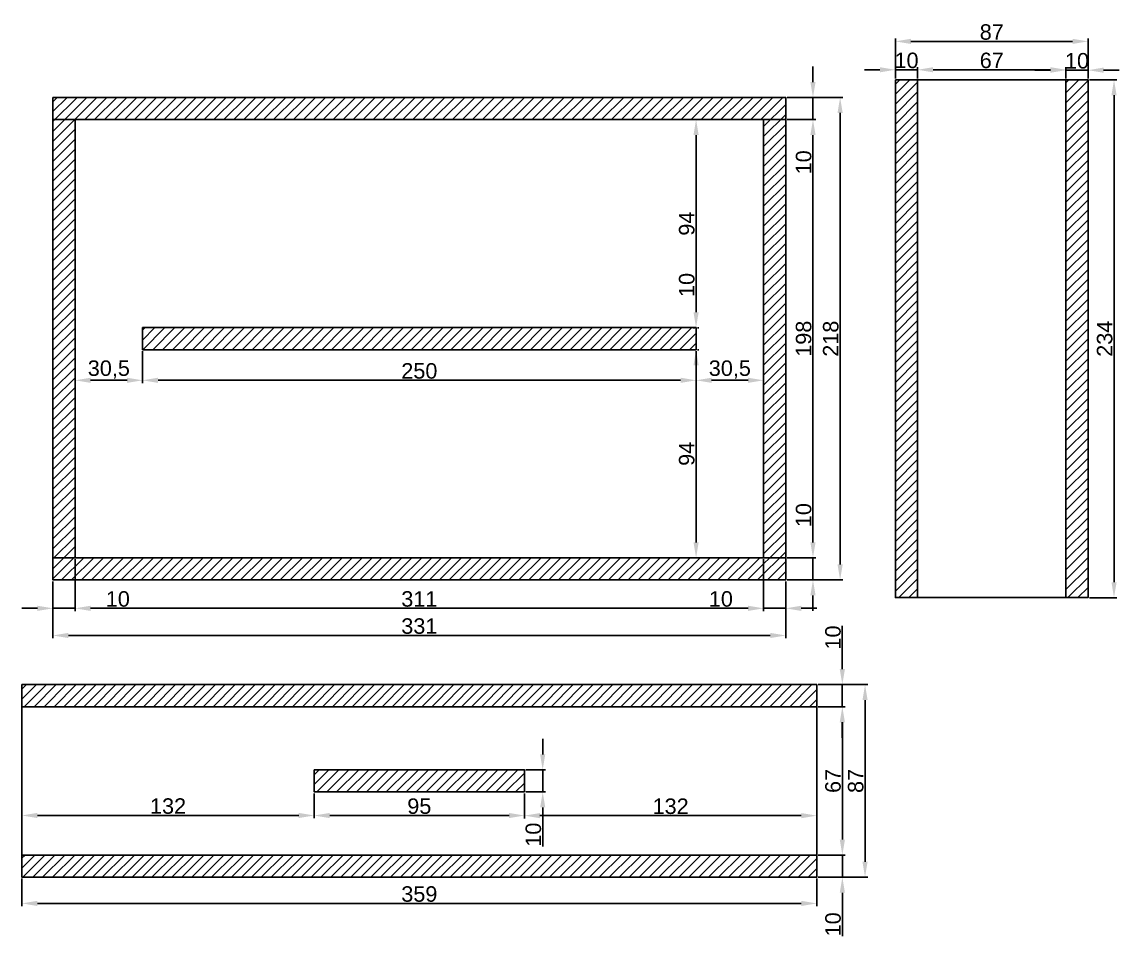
# Model space of a CAD drawing. Header units: millimetres. Extents: x 2483 to 4429, y -710 to 1566.
# Drawn here: x 2508 to 3003.6, y 569 to 982 of the extents above; entities that cross this region are included whole.
import ezdxf

# ---------------------------------------------------------------- set-up
doc = ezdxf.new("R2010")
doc.units = ezdxf.units.MM
doc.styles.get("Standard").update_dxf_attribs({"font": 'arial.ttf'})
doc.dimstyles.new('ISO-25', dxfattribs={"dimtxt": 7, "dimasz": 7, "dimexe": 1.25, "dimexo": 0.625, "dimtad": 1, "dimtxsty": 'Standard', "dimcen": 2.5, "dimadec": 0, "dimazin": 0, "dimtfac": 1, "dimtmove": 0, "dimatfit": 3, "dimfxl": 1, "dimarcsym": 0})

# ---------------------------------------------------------------- blocks, each defined once
blk = doc.blocks.new('*D264')
at = {"color": 0, "lineweight": -2, "transparency": 16777216}
for p, q in [((2522, 729.25), (2522, 703.54)), ((2853, 729.25), (2853, 703.54)), ((2529, 704.79), (2846, 704.79))]:
    blk.add_line(p, q, dxfattribs=at)
at = {"color": 0, "transparency": 16777216}
for points in [[(2529, 705.96), (2529, 703.62), (2522, 704.79)], [(2846, 705.96), (2846, 703.62), (2853, 704.79)]]:
    blk.add_solid(points, dxfattribs=at)
at = {"layer": 'Defpoints', "color": 0, "transparency": 16777216}
for p in [(2522, 729.87), (2853, 729.87), (2853, 704.79)]:
    blk.add_point(p, dxfattribs=at)
at = {"color": 0, "transparency": 16777216, "insert": (2687.5, 708.99), "char_height": 7, "attachment_point": 5}
blk.add_mtext('331', dxfattribs=at)
blk = doc.blocks.new('*D268')
at = {"color": 0, "lineweight": -2, "transparency": 16777216}
for p, q in [((2508, 594.95), (2508, 582.48)), ((2867, 594.95), (2867, 582.48)), ((2515, 583.73), (2860, 583.73))]:
    blk.add_line(p, q, dxfattribs=at)
at = {"color": 0, "transparency": 16777216}
for points in [[(2515, 584.9), (2515, 582.56), (2508, 583.73)], [(2860, 584.9), (2860, 582.56), (2867, 583.73)]]:
    blk.add_solid(points, dxfattribs=at)
at = {"layer": 'Defpoints', "color": 0, "transparency": 16777216}
for p in [(2508, 595.57), (2867, 595.57), (2867, 583.73)]:
    blk.add_point(p, dxfattribs=at)
at = {"color": 0, "transparency": 16777216, "insert": (2687.5, 587.93), "char_height": 7, "attachment_point": 5}
blk.add_mtext('359', dxfattribs=at)
blk = doc.blocks.new('*D272')
at = {"color": 0, "lineweight": -2, "transparency": 16777216}
for p, q in [((2867.63, 672.57), (2879.82, 672.57)), ((2878.57, 665.57), (2878.57, 612.57)), ((2867.63, 605.57), (2879.82, 605.57))]:
    blk.add_line(p, q, dxfattribs=at)
at = {"color": 0, "transparency": 16777216}
for points in [[(2877.41, 665.57), (2879.74, 665.57), (2878.57, 672.57)], [(2877.41, 612.57), (2879.74, 612.57), (2878.57, 605.57)]]:
    blk.add_solid(points, dxfattribs=at)
at = {"layer": 'Defpoints', "color": 0, "transparency": 16777216}
for p in [(2867, 672.57), (2867, 605.57), (2878.57, 605.57)]:
    blk.add_point(p, dxfattribs=at)
at = {"color": 0, "transparency": 16777216, "insert": (2874.37, 639.07), "char_height": 7, "attachment_point": 5, "rotation": 90}
blk.add_mtext('67', dxfattribs=at)
blk = doc.blocks.new('*D273')
at = {"color": 0, "lineweight": -2, "transparency": 16777216}
for p, q in [((2878.55, 689.57), (2878.55, 709.17)), ((2867.63, 682.57), (2879.8, 682.57)), ((2878.55, 672.57), (2878.55, 682.57)), ((2867.63, 672.57), (2879.8, 672.57)), ((2878.55, 665.57), (2878.55, 658.57))]:
    blk.add_line(p, q, dxfattribs=at)
at = {"color": 0, "transparency": 16777216}
for points in [[(2877.39, 689.57), (2879.72, 689.57), (2878.55, 682.57)], [(2877.39, 665.57), (2879.72, 665.57), (2878.55, 672.57)]]:
    blk.add_solid(points, dxfattribs=at)
at = {"layer": 'Defpoints', "color": 0, "transparency": 16777216}
for p in [(2867, 682.57), (2878.55, 682.57), (2867, 672.57)]:
    blk.add_point(p, dxfattribs=at)
at = {"color": 0, "transparency": 16777216, "insert": (2874.36, 703.87), "char_height": 7, "attachment_point": 5, "rotation": 90}
blk.add_mtext('10', dxfattribs=at)
blk = doc.blocks.new('*D274')
at = {"color": 0, "lineweight": -2, "transparency": 16777216}
for p, q in [((2878.58, 612.57), (2878.58, 619.57)), ((2867.63, 605.57), (2879.83, 605.57)), ((2878.58, 605.57), (2878.58, 595.57)), ((2867.63, 595.57), (2879.83, 595.57)), ((2878.58, 588.57), (2878.58, 568.98))]:
    blk.add_line(p, q, dxfattribs=at)
at = {"color": 0, "transparency": 16777216}
for points in [[(2877.41, 612.57), (2879.74, 612.57), (2878.58, 605.57)], [(2877.41, 588.57), (2879.74, 588.57), (2878.58, 595.57)]]:
    blk.add_solid(points, dxfattribs=at)
at = {"layer": 'Defpoints', "color": 0, "transparency": 16777216}
for p in [(2867, 605.57), (2867, 595.57), (2878.58, 595.57)]:
    blk.add_point(p, dxfattribs=at)
at = {"color": 0, "transparency": 16777216, "insert": (2874.38, 574.27), "char_height": 7, "attachment_point": 5, "rotation": 90}
blk.add_mtext('10', dxfattribs=at)
blk = doc.blocks.new('*D276')
at = {"color": 0, "lineweight": -2, "transparency": 16777216}
for p, q in [((2640, 633.45), (2640, 622.18)), ((2735, 633.45), (2735, 622.18)), ((2728, 623.43), (2647, 623.43))]:
    blk.add_line(p, q, dxfattribs=at)
at = {"color": 0, "transparency": 16777216}
for points in [[(2647, 624.6), (2647, 622.26), (2640, 623.43)], [(2728, 624.6), (2728, 622.26), (2735, 623.43)]]:
    blk.add_solid(points, dxfattribs=at)
at = {"layer": 'Defpoints', "color": 0, "transparency": 16777216}
for p in [(2640, 634.07), (2735, 634.07), (2640, 623.43)]:
    blk.add_point(p, dxfattribs=at)
at = {"color": 0, "transparency": 16777216, "insert": (2687.5, 627.63), "char_height": 7, "attachment_point": 5}
blk.add_mtext('95', dxfattribs=at)
blk = doc.blocks.new('*D277')
at = {"color": 0, "lineweight": -2, "transparency": 16777216}
for p, q in [((2743.22, 651.07), (2743.22, 658.07)), ((2735.63, 644.07), (2744.47, 644.07)), ((2743.22, 644.07), (2743.22, 634.07)), ((2735.63, 634.07), (2744.47, 634.07)), ((2743.22, 627.07), (2743.22, 609.48))]:
    blk.add_line(p, q, dxfattribs=at)
at = {"color": 0, "transparency": 16777216}
for points in [[(2742.06, 651.07), (2744.39, 651.07), (2743.22, 644.07)], [(2742.06, 627.07), (2744.39, 627.07), (2743.22, 634.07)]]:
    blk.add_solid(points, dxfattribs=at)
at = {"layer": 'Defpoints', "color": 0, "transparency": 16777216}
for p in [(2735, 644.07), (2735, 634.07), (2743.22, 634.07)]:
    blk.add_point(p, dxfattribs=at)
at = {"color": 0, "transparency": 16777216, "insert": (2739.02, 614.78), "char_height": 7, "attachment_point": 5, "rotation": 90}
blk.add_mtext('10', dxfattribs=at)
blk = doc.blocks.new('*D278')
at = {"color": 0, "lineweight": -2, "transparency": 16777216}
for p, q in [((2508, 638.45), (2508, 622.21)), ((2640, 633.45), (2640, 622.21)), ((2633, 623.46), (2515, 623.46))]:
    blk.add_line(p, q, dxfattribs=at)
at = {"color": 0, "transparency": 16777216}
for points in [[(2515, 624.63), (2515, 622.29), (2508, 623.46)], [(2633, 624.63), (2633, 622.29), (2640, 623.46)]]:
    blk.add_solid(points, dxfattribs=at)
at = {"layer": 'Defpoints', "color": 0, "transparency": 16777216}
for p in [(2508, 639.07), (2640, 634.07), (2508, 623.46)]:
    blk.add_point(p, dxfattribs=at)
at = {"color": 0, "transparency": 16777216, "insert": (2574, 627.66), "char_height": 7, "attachment_point": 5}
blk.add_mtext('132', dxfattribs=at)
blk = doc.blocks.new('*D279')
at = {"color": 0, "lineweight": -2, "transparency": 16777216}
for p, q in [((2867, 638.45), (2867, 622.13)), ((2735, 624.17), (2735, 622.13)), ((2742, 623.38), (2860, 623.38))]:
    blk.add_line(p, q, dxfattribs=at)
at = {"color": 0, "transparency": 16777216}
for points in [[(2742, 624.55), (2742, 622.22), (2735, 623.38)], [(2860, 624.55), (2860, 622.22), (2867, 623.38)]]:
    blk.add_solid(points, dxfattribs=at)
at = {"layer": 'Defpoints', "color": 0, "transparency": 16777216}
for p in [(2867, 639.07), (2735, 624.79), (2867, 623.38)]:
    blk.add_point(p, dxfattribs=at)
at = {"color": 0, "transparency": 16777216, "insert": (2801, 627.59), "char_height": 7, "attachment_point": 5}
blk.add_mtext('132', dxfattribs=at)
blk = doc.blocks.new('*D308')
at = {"color": 0, "lineweight": -2, "transparency": 16777216}
for p, q in [((2867.63, 682.57), (2890.07, 682.57)), ((2888.82, 675.57), (2888.82, 602.57)), ((2867.63, 595.57), (2890.07, 595.57))]:
    blk.add_line(p, q, dxfattribs=at)
at = {"color": 0, "transparency": 16777216}
for points in [[(2887.65, 675.57), (2889.98, 675.57), (2888.82, 682.57)], [(2887.65, 602.57), (2889.98, 602.57), (2888.82, 595.57)]]:
    blk.add_solid(points, dxfattribs=at)
at = {"layer": 'Defpoints', "color": 0, "transparency": 16777216}
for p in [(2867, 682.57), (2867, 595.57), (2888.82, 595.57)]:
    blk.add_point(p, dxfattribs=at)
at = {"color": 0, "transparency": 16777216, "insert": (2884.62, 639.07), "char_height": 7, "attachment_point": 5, "rotation": 90}
blk.add_mtext('87', dxfattribs=at)
blk = doc.blocks.new('*D309')
at = {"color": 0, "lineweight": -2, "transparency": 16777216}
for p, q in [((2853.63, 947.87), (2878.81, 947.87)), ((2877.56, 940.87), (2877.56, 736.87)), ((2853.63, 729.87), (2878.81, 729.87))]:
    blk.add_line(p, q, dxfattribs=at)
at = {"color": 0, "transparency": 16777216}
for points in [[(2876.39, 940.87), (2878.73, 940.87), (2877.56, 947.87)], [(2876.39, 736.87), (2878.73, 736.87), (2877.56, 729.87)]]:
    blk.add_solid(points, dxfattribs=at)
at = {"layer": 'Defpoints', "color": 0, "transparency": 16777216}
for p in [(2853, 947.87), (2853, 729.87), (2877.56, 729.87)]:
    blk.add_point(p, dxfattribs=at)
at = {"color": 0, "transparency": 16777216, "insert": (2873.36, 838.87), "char_height": 7, "attachment_point": 5, "rotation": 90}
blk.add_mtext('218', dxfattribs=at)
blk = doc.blocks.new('*D311')
at = {"color": 0, "lineweight": -2, "transparency": 16777216}
for p, q in [((2902.56, 956.5), (2902.56, 961.64)), ((2912.56, 956.5), (2912.56, 961.64)), ((2895.56, 960.39), (2888.56, 960.39)), ((2902.56, 960.39), (2912.56, 960.39)), ((2919.56, 960.39), (2926.56, 960.39))]:
    blk.add_line(p, q, dxfattribs=at)
at = {"color": 0, "transparency": 16777216}
for points in [[(2895.56, 961.56), (2895.56, 959.23), (2902.56, 960.39)], [(2919.56, 961.56), (2919.56, 959.23), (2912.56, 960.39)]]:
    blk.add_solid(points, dxfattribs=at)
at = {"layer": 'Defpoints', "color": 0, "transparency": 16777216}
for p in [(2912.56, 960.39), (2902.56, 955.87), (2912.56, 955.87)]:
    blk.add_point(p, dxfattribs=at)
at = {"color": 0, "transparency": 16777216, "insert": (2907.56, 964.59), "char_height": 7, "attachment_point": 5}
blk.add_mtext('10', dxfattribs=at)
blk = doc.blocks.new('*D313')
at = {"color": 0, "lineweight": -2, "transparency": 16777216}
for p, q in [((2912.56, 956.5), (2912.56, 961.64)), ((2979.56, 956.5), (2979.56, 961.64)), ((2919.56, 960.39), (2972.56, 960.39))]:
    blk.add_line(p, q, dxfattribs=at)
at = {"color": 0, "transparency": 16777216}
for points in [[(2919.56, 961.56), (2919.56, 959.23), (2912.56, 960.39)], [(2972.56, 961.56), (2972.56, 959.23), (2979.56, 960.39)]]:
    blk.add_solid(points, dxfattribs=at)
at = {"layer": 'Defpoints', "color": 0, "transparency": 16777216}
for p in [(2979.56, 960.39), (2912.56, 955.87), (2979.56, 955.87)]:
    blk.add_point(p, dxfattribs=at)
at = {"color": 0, "transparency": 16777216, "insert": (2946.06, 964.59), "char_height": 7, "attachment_point": 5}
blk.add_mtext('67', dxfattribs=at)
blk = doc.blocks.new('*D314')
at = {"color": 0, "lineweight": -2, "transparency": 16777216}
for p, q in [((2979.56, 956.5), (2979.56, 961.46)), ((2989.56, 956.5), (2989.56, 961.46)), ((2972.56, 960.21), (2965.56, 960.21)), ((2989.56, 960.21), (2979.56, 960.21)), ((2996.56, 960.21), (3003.56, 960.21))]:
    blk.add_line(p, q, dxfattribs=at)
at = {"color": 0, "transparency": 16777216}
for points in [[(2972.56, 961.38), (2972.56, 959.05), (2979.56, 960.21)], [(2996.56, 961.38), (2996.56, 959.05), (2989.56, 960.21)]]:
    blk.add_solid(points, dxfattribs=at)
at = {"layer": 'Defpoints', "color": 0, "transparency": 16777216}
for p in [(2979.56, 960.21), (2979.56, 955.87), (2989.56, 955.87)]:
    blk.add_point(p, dxfattribs=at)
at = {"color": 0, "transparency": 16777216, "insert": (2984.56, 964.41), "char_height": 7, "attachment_point": 5}
blk.add_mtext('10', dxfattribs=at)
blk = doc.blocks.new('*D315')
at = {"color": 0, "lineweight": -2, "transparency": 16777216}
for p, q in [((2902.56, 956.5), (2902.56, 974.47)), ((2909.56, 973.22), (2982.56, 973.22)), ((2989.56, 956.5), (2989.56, 974.47))]:
    blk.add_line(p, q, dxfattribs=at)
at = {"color": 0, "transparency": 16777216}
for points in [[(2909.56, 974.39), (2909.56, 972.05), (2902.56, 973.22)], [(2982.56, 974.39), (2982.56, 972.05), (2989.56, 973.22)]]:
    blk.add_solid(points, dxfattribs=at)
at = {"layer": 'Defpoints', "color": 0, "transparency": 16777216}
for p in [(2989.56, 973.22), (2902.56, 955.87), (2989.56, 955.87)]:
    blk.add_point(p, dxfattribs=at)
at = {"color": 0, "transparency": 16777216, "insert": (2946.06, 977.42), "char_height": 7, "attachment_point": 5}
blk.add_mtext('87', dxfattribs=at)
blk = doc.blocks.new('*D316')
at = {"color": 0, "lineweight": -2, "transparency": 16777216}
for p, q in [((2990.18, 955.87), (3002.53, 955.87)), ((3001.28, 948.87), (3001.28, 728.87)), ((2990.18, 721.87), (3002.53, 721.87))]:
    blk.add_line(p, q, dxfattribs=at)
at = {"color": 0, "transparency": 16777216}
for points in [[(3000.12, 948.87), (3002.45, 948.87), (3001.28, 955.87)], [(3000.12, 728.87), (3002.45, 728.87), (3001.28, 721.87)]]:
    blk.add_solid(points, dxfattribs=at)
at = {"layer": 'Defpoints', "color": 0, "transparency": 16777216}
for p in [(2989.56, 955.87), (2989.56, 721.87), (3001.28, 721.87)]:
    blk.add_point(p, dxfattribs=at)
at = {"color": 0, "transparency": 16777216, "insert": (2997.08, 838.87), "char_height": 7, "attachment_point": 5, "rotation": 90}
blk.add_mtext('234', dxfattribs=at)
blk = doc.blocks.new('*D479')
at = {"color": 0, "lineweight": -2, "transparency": 16777216}
for p, q in [((2853.63, 937.87), (2866.55, 937.87)), ((2865.3, 930.87), (2865.3, 746.87)), ((2853.63, 739.87), (2866.55, 739.87))]:
    blk.add_line(p, q, dxfattribs=at)
at = {"color": 0, "transparency": 16777216}
for points in [[(2864.13, 930.87), (2866.47, 930.87), (2865.3, 937.87)], [(2864.13, 746.87), (2866.47, 746.87), (2865.3, 739.87)]]:
    blk.add_solid(points, dxfattribs=at)
at = {"layer": 'Defpoints', "color": 0, "transparency": 16777216}
for p in [(2853, 937.87), (2853, 739.87), (2865.3, 739.87)]:
    blk.add_point(p, dxfattribs=at)
at = {"color": 0, "transparency": 16777216, "insert": (2861.1, 838.87), "char_height": 7, "attachment_point": 5, "rotation": 90}
blk.add_mtext('198', dxfattribs=at)
blk = doc.blocks.new('*D480')
at = {"color": 0, "lineweight": -2, "transparency": 16777216}
for p, q in [((2865.3, 954.87), (2865.3, 961.87)), ((2853.63, 947.87), (2866.55, 947.87)), ((2865.3, 947.87), (2865.3, 937.87)), ((2853.63, 937.87), (2866.55, 937.87)), ((2865.3, 930.87), (2865.3, 913.28))]:
    blk.add_line(p, q, dxfattribs=at)
at = {"color": 0, "transparency": 16777216}
for points in [[(2864.13, 954.87), (2866.47, 954.87), (2865.3, 947.87)], [(2864.13, 930.87), (2866.47, 930.87), (2865.3, 937.87)]]:
    blk.add_solid(points, dxfattribs=at)
at = {"layer": 'Defpoints', "color": 0, "transparency": 16777216}
for p in [(2853, 947.87), (2865.3, 947.87), (2853, 937.87)]:
    blk.add_point(p, dxfattribs=at)
at = {"color": 0, "transparency": 16777216, "insert": (2861.1, 918.58), "char_height": 7, "attachment_point": 5, "rotation": 90}
blk.add_mtext('10', dxfattribs=at)
blk = doc.blocks.new('*D481')
at = {"color": 0, "lineweight": -2, "transparency": 16777216}
for p, q in [((2865.3, 746.87), (2865.3, 764.47)), ((2853.63, 739.87), (2866.55, 739.87)), ((2865.3, 729.87), (2865.3, 739.87)), ((2853.63, 729.87), (2866.55, 729.87)), ((2865.3, 722.87), (2865.3, 715.87))]:
    blk.add_line(p, q, dxfattribs=at)
at = {"color": 0, "transparency": 16777216}
for points in [[(2864.13, 746.87), (2866.47, 746.87), (2865.3, 739.87)], [(2864.13, 722.87), (2866.47, 722.87), (2865.3, 729.87)]]:
    blk.add_solid(points, dxfattribs=at)
at = {"layer": 'Defpoints', "color": 0, "transparency": 16777216}
for p in [(2853, 739.87), (2853, 729.87), (2865.3, 729.87)]:
    blk.add_point(p, dxfattribs=at)
at = {"color": 0, "transparency": 16777216, "insert": (2861.1, 759.17), "char_height": 7, "attachment_point": 5, "rotation": 90}
blk.add_mtext('10', dxfattribs=at)
blk = doc.blocks.new('*D489')
at = {"color": 0, "lineweight": -2, "transparency": 16777216}
for p, q in [((2532, 739.25), (2532, 715.81)), ((2843, 739.25), (2843, 715.81)), ((2539, 717.06), (2836, 717.06))]:
    blk.add_line(p, q, dxfattribs=at)
at = {"color": 0, "transparency": 16777216}
for points in [[(2539, 718.23), (2539, 715.89), (2532, 717.06)], [(2836, 718.23), (2836, 715.89), (2843, 717.06)]]:
    blk.add_solid(points, dxfattribs=at)
at = {"layer": 'Defpoints', "color": 0, "transparency": 16777216}
for p in [(2532, 739.87), (2843, 739.87), (2843, 717.06)]:
    blk.add_point(p, dxfattribs=at)
at = {"color": 0, "transparency": 16777216, "insert": (2687.5, 721.26), "char_height": 7, "attachment_point": 5}
blk.add_mtext('311', dxfattribs=at)
blk = doc.blocks.new('*D490')
at = {"color": 0, "lineweight": -2, "transparency": 16777216}
for p, q in [((2522, 729.25), (2522, 715.81)), ((2532, 729.25), (2532, 715.81)), ((2515, 717.06), (2508, 717.06)), ((2522, 717.06), (2532, 717.06)), ((2539, 717.06), (2556.6, 717.06))]:
    blk.add_line(p, q, dxfattribs=at)
at = {"color": 0, "transparency": 16777216}
for points in [[(2515, 718.23), (2515, 715.89), (2522, 717.06)], [(2539, 718.23), (2539, 715.89), (2532, 717.06)]]:
    blk.add_solid(points, dxfattribs=at)
at = {"layer": 'Defpoints', "color": 0, "transparency": 16777216}
for p in [(2522, 729.87), (2532, 729.87), (2532, 717.06)]:
    blk.add_point(p, dxfattribs=at)
at = {"color": 0, "transparency": 16777216, "insert": (2551.3, 721.26), "char_height": 7, "attachment_point": 5}
blk.add_mtext('10', dxfattribs=at)
blk = doc.blocks.new('*D491')
at = {"color": 0, "lineweight": -2, "transparency": 16777216}
for p, q in [((2843, 729.25), (2843, 715.81)), ((2853, 729.25), (2853, 715.81)), ((2836, 717.06), (2818.41, 717.06)), ((2853, 717.06), (2843, 717.06)), ((2860, 717.06), (2867, 717.06))]:
    blk.add_line(p, q, dxfattribs=at)
at = {"color": 0, "transparency": 16777216}
for points in [[(2836, 718.23), (2836, 715.89), (2843, 717.06)], [(2860, 718.23), (2860, 715.89), (2853, 717.06)]]:
    blk.add_solid(points, dxfattribs=at)
at = {"layer": 'Defpoints', "color": 0, "transparency": 16777216}
for p in [(2843, 729.87), (2853, 729.87), (2853, 717.06)]:
    blk.add_point(p, dxfattribs=at)
at = {"color": 0, "transparency": 16777216, "insert": (2823.7, 721.26), "char_height": 7, "attachment_point": 5}
blk.add_mtext('10', dxfattribs=at)
blk = doc.blocks.new('*D501')
at = {"color": 0, "lineweight": -2, "transparency": 16777216}
for p, q in [((2562.5, 833.25), (2562.5, 818.84)), ((2812.5, 833.25), (2812.5, 818.84)), ((2569.5, 820.09), (2805.5, 820.09))]:
    blk.add_line(p, q, dxfattribs=at)
at = {"color": 0, "transparency": 16777216}
for points in [[(2569.5, 821.25), (2569.5, 818.92), (2562.5, 820.09)], [(2805.5, 821.25), (2805.5, 818.92), (2812.5, 820.09)]]:
    blk.add_solid(points, dxfattribs=at)
at = {"layer": 'Defpoints', "color": 0, "transparency": 16777216}
for p in [(2562.5, 833.87), (2812.5, 833.87), (2812.5, 820.09)]:
    blk.add_point(p, dxfattribs=at)
at = {"color": 0, "transparency": 16777216, "insert": (2687.5, 824.29), "char_height": 7, "attachment_point": 5}
blk.add_mtext('250', dxfattribs=at)
blk = doc.blocks.new('*D502')
at = {"color": 0, "lineweight": -2, "transparency": 16777216}
for p, q in [((2812.5, 833.25), (2812.5, 818.84)), ((2843, 833.25), (2843, 818.84)), ((2819.5, 820.09), (2836, 820.09))]:
    blk.add_line(p, q, dxfattribs=at)
at = {"color": 0, "transparency": 16777216}
for points in [[(2819.5, 821.25), (2819.5, 818.92), (2812.5, 820.09)], [(2836, 821.25), (2836, 818.92), (2843, 820.09)]]:
    blk.add_solid(points, dxfattribs=at)
at = {"layer": 'Defpoints', "color": 0, "transparency": 16777216}
for p in [(2812.5, 833.87), (2843, 833.87), (2843, 820.09)]:
    blk.add_point(p, dxfattribs=at)
at = {"color": 0, "transparency": 16777216, "insert": (2827.75, 824.92), "char_height": 7, "attachment_point": 5}
blk.add_mtext('30,5', dxfattribs=at)
blk = doc.blocks.new('*D503')
at = {"color": 0, "lineweight": -2, "transparency": 16777216}
for p, q in [((2532, 833.25), (2532, 818.84)), ((2562.5, 833.25), (2562.5, 818.84)), ((2555.5, 820.09), (2539, 820.09))]:
    blk.add_line(p, q, dxfattribs=at)
at = {"color": 0, "transparency": 16777216}
for points in [[(2539, 821.25), (2539, 818.92), (2532, 820.09)], [(2555.5, 821.25), (2555.5, 818.92), (2562.5, 820.09)]]:
    blk.add_solid(points, dxfattribs=at)
at = {"layer": 'Defpoints', "color": 0, "transparency": 16777216}
for p in [(2532, 833.87), (2562.5, 833.87), (2532, 820.09)]:
    blk.add_point(p, dxfattribs=at)
at = {"color": 0, "transparency": 16777216, "insert": (2547.25, 824.92), "char_height": 7, "attachment_point": 5}
blk.add_mtext('30,5', dxfattribs=at)
blk = doc.blocks.new('*D504')
at = {"color": 0, "lineweight": -2, "transparency": 16777216}
for p, q in [((2812.5, 850.87), (2812.5, 868.47)), ((2811.88, 843.87), (2811.25, 843.87)), ((2812.5, 833.87), (2812.5, 843.87)), ((2811.88, 833.87), (2811.25, 833.87)), ((2812.5, 826.87), (2812.5, 819.87))]:
    blk.add_line(p, q, dxfattribs=at)
at = {"color": 0, "transparency": 16777216}
for points in [[(2811.33, 850.87), (2813.67, 850.87), (2812.5, 843.87)], [(2811.33, 826.87), (2813.67, 826.87), (2812.5, 833.87)]]:
    blk.add_solid(points, dxfattribs=at)
at = {"layer": 'Defpoints', "color": 0, "transparency": 16777216}
for p in [(2812.5, 843.87), (2812.5, 833.87), (2812.5, 833.87)]:
    blk.add_point(p, dxfattribs=at)
at = {"color": 0, "transparency": 16777216, "insert": (2808.3, 863.17), "char_height": 7, "attachment_point": 5, "rotation": 90}
blk.add_mtext('10', dxfattribs=at)
blk = doc.blocks.new('*D505')
at = {"color": 0, "lineweight": -2, "transparency": 16777216}
for p, q in [((2813.13, 833.87), (2813.75, 833.87)), ((2812.5, 826.87), (2812.5, 746.87)), ((2813.13, 739.87), (2813.75, 739.87))]:
    blk.add_line(p, q, dxfattribs=at)
at = {"color": 0, "transparency": 16777216}
for points in [[(2811.33, 826.87), (2813.67, 826.87), (2812.5, 833.87)], [(2811.33, 746.87), (2813.67, 746.87), (2812.5, 739.87)]]:
    blk.add_solid(points, dxfattribs=at)
at = {"layer": 'Defpoints', "color": 0, "transparency": 16777216}
for p in [(2812.5, 833.87), (2812.5, 739.87), (2812.5, 739.87)]:
    blk.add_point(p, dxfattribs=at)
at = {"color": 0, "transparency": 16777216, "insert": (2808.3, 786.87), "char_height": 7, "attachment_point": 5, "rotation": 90}
blk.add_mtext('94', dxfattribs=at)
blk = doc.blocks.new('*D506')
at = {"color": 0, "lineweight": -2, "transparency": 16777216}
for p, q in [((2813.13, 937.87), (2813.75, 937.87)), ((2812.5, 850.87), (2812.5, 930.87)), ((2813.13, 843.87), (2813.75, 843.87))]:
    blk.add_line(p, q, dxfattribs=at)
at = {"color": 0, "transparency": 16777216}
for points in [[(2811.33, 930.87), (2813.67, 930.87), (2812.5, 937.87)], [(2811.33, 850.87), (2813.67, 850.87), (2812.5, 843.87)]]:
    blk.add_solid(points, dxfattribs=at)
at = {"layer": 'Defpoints', "color": 0, "transparency": 16777216}
for p in [(2812.5, 937.87), (2812.5, 937.87), (2812.5, 843.87)]:
    blk.add_point(p, dxfattribs=at)
at = {"color": 0, "transparency": 16777216, "insert": (2808.3, 890.87), "char_height": 7, "attachment_point": 5, "rotation": 90}
blk.add_mtext('94', dxfattribs=at)

msp = doc.modelspace()

# ---------------------------------------------------------------- hatches: boundary and pattern name
h = msp.add_hatch()
h.set_pattern_fill('ANSI31', color=256)
h.paths.add_polyline_path([(2912.555, 955.874), (2902.555, 955.874), (2902.555, 721.874), (2912.555, 721.874)])
h.paths.add_polyline_path([(2989.555, 955.874), (2979.555, 955.874), (2979.555, 721.874), (2989.555, 721.874)])
h = msp.add_hatch()
h.set_pattern_fill('ANSI31', color=256)
h.paths.add_polyline_path([(2532.001, 937.874), (2522.001, 937.874), (2522.001, 739.874), (2532.001, 739.874)])
h.paths.add_polyline_path([(2853.001, 947.874), (2522.001, 947.874), (2522.001, 937.874), (2853.001, 937.874)])
h.paths.add_polyline_path([(2853.001, 937.874), (2843.001, 937.874), (2843.001, 739.874), (2853.001, 739.874)])
h.paths.add_polyline_path([(2853.001, 739.874), (2522.001, 739.874), (2522.001, 729.874), (2853.001, 729.874)])
h.paths.add_polyline_path([(2812.501, 843.874), (2562.501, 843.874), (2562.501, 833.874), (2812.501, 833.874)])
h = msp.add_hatch()
h.set_pattern_fill('ANSI31', color=256)
h.paths.add_polyline_path([(2867.001, 682.573), (2508.001, 682.573), (2508.001, 672.573), (2867.001, 672.573)])
h.paths.add_polyline_path([(2735.001, 644.073), (2640.001, 644.073), (2640.001, 634.073), (2735.001, 634.073)])
h.paths.add_polyline_path([(2867.001, 605.573), (2508.001, 605.573), (2508.001, 595.573), (2867.001, 595.573)])

# ---------------------------------------------------------------- linework, layer by layer
for points in [[(2902.555, 955.874), (2912.555, 955.874), (2912.555, 721.874), (2902.555, 721.874)], [(2902.555, 955.874), (2989.555, 955.874), (2989.555, 721.874), (2902.555, 721.874)], [(2989.555, 955.874), (2979.555, 955.874), (2979.555, 721.874), (2989.555, 721.874)], [(2522.001, 947.874), (2853.001, 947.874), (2853.001, 729.874), (2522.001, 729.874)], [(2522.001, 947.874), (2853.001, 947.874), (2853.001, 937.874), (2522.001, 937.874)], [(2522.001, 937.874), (2532.001, 937.874), (2532.001, 739.874), (2522.001, 739.874)], [(2853.001, 937.874), (2843.001, 937.874), (2843.001, 739.874), (2853.001, 739.874)], [(2562.501, 843.874), (2812.501, 843.874), (2812.501, 833.874), (2562.501, 833.874)], [(2522.001, 729.874), (2853.001, 729.874), (2853.001, 739.874), (2522.001, 739.874)], [(2508.001, 682.573), (2867.001, 682.573), (2867.001, 595.573), (2508.001, 595.573)], [(2508.001, 682.573), (2867.001, 682.573), (2867.001, 672.573), (2508.001, 672.573)], [(2735.001, 634.073), (2640.001, 634.073), (2640.001, 644.073), (2735.001, 644.073)], [(2508.001, 595.573), (2867.001, 595.573), (2867.001, 605.573), (2508.001, 605.573)]]:
    msp.add_lwpolyline(points, close=True)

# ---------------------------------------------------------------- dimensions: what is measured, and where the dimension line sits
for base, p1, p2, picture, middle in [((2989.555, 973.219), (2902.555, 955.874), (2989.555, 955.874), '*D315', (2946.055, 973.219)), ((2912.555, 960.392), (2902.555, 955.874), (2912.555, 955.874), '*D311', (2907.555, 960.392)), ((2979.555, 960.212), (2989.555, 955.874), (2979.555, 955.874), '*D314', (2984.555, 960.212)), ((2532.001, 717.06), (2522.001, 729.874), (2532.001, 729.874), '*D490', (2551.299, 717.06)), ((2853.001, 704.79), (2522.001, 729.874), (2853.001, 729.874), '*D264', (2687.501, 704.79)), ((2853.001, 717.06), (2843.001, 729.874), (2853.001, 729.874), '*D491', (2823.704, 717.06)), ((2508.001, 623.459), (2640.001, 634.073), (2508.001, 639.073), '*D278', (2574.001, 623.459)), ((2867.001, 623.384), (2735.001, 624.791), (2867.001, 639.073), '*D279', (2801.001, 623.384)), ((2640.001, 623.432), (2735.001, 634.073), (2640.001, 634.073), '*D276', (2687.501, 623.432))]:
    dim = msp.add_linear_dim(base=base, p1=p1, p2=p2, dimstyle='ISO-25')
    dim.commit()
    dim.dimension.update_dxf_attribs({"geometry": picture, "text_midpoint": middle, "dimtype": 160})
for base, p1, p2, picture, middle in [((2979.555, 960.392), (2912.555, 955.874), (2979.555, 955.874), '*D313', (2946.055, 964.591)), ((2532.001, 820.087), (2562.501, 833.874), (2532.001, 833.874), '*D503', (2547.251, 824.919)), ((2812.501, 820.087), (2562.501, 833.874), (2812.501, 833.874), '*D501', (2687.501, 824.286)), ((2843.001, 820.087), (2812.501, 833.874), (2843.001, 833.874), '*D502', (2827.751, 824.919)), ((2843.001, 717.06), (2532.001, 739.874), (2843.001, 739.874), '*D489', (2687.501, 721.261)), ((2867.001, 583.732), (2508.001, 595.573), (2867.001, 595.573), '*D268', (2687.501, 587.933))]:
    dim = msp.add_linear_dim(base=base, p1=p1, p2=p2, dimstyle='ISO-25')
    dim.commit()
    dim.dimension.update_dxf_attribs({"geometry": picture, "text_midpoint": middle})
for base, p1, p2, picture, middle in [((2865.301, 947.874), (2853.001, 937.874), (2853.001, 947.874), '*D480', (2865.301, 918.577)), ((3001.283, 721.874), (2989.555, 955.874), (2989.555, 721.874), '*D316', (3001.283, 838.874)), ((2812.501, 833.874), (2812.501, 843.874), (2812.501, 833.874), '*D504', (2812.501, 863.171)), ((2865.301, 729.874), (2853.001, 739.874), (2853.001, 729.874), '*D481', (2865.301, 759.171)), ((2878.554, 682.573), (2867.001, 672.573), (2867.001, 682.573), '*D273', (2878.554, 703.872)), ((2888.818, 595.573), (2867.001, 682.573), (2867.001, 595.573), '*D308', (2888.818, 639.073)), ((2878.573, 605.573), (2867.001, 672.573), (2867.001, 605.573), '*D272', (2878.573, 639.073)), ((2878.577, 595.573), (2867.001, 605.573), (2867.001, 595.573), '*D274', (2878.577, 574.273))]:
    dim = msp.add_linear_dim(base=base, p1=p1, p2=p2, angle=90, dimstyle='ISO-25')
    dim.commit()
    dim.dimension.update_dxf_attribs({"geometry": picture, "text_midpoint": middle, "dimtype": 160})
for base, p1, p2, picture, middle in [((2877.56, 729.874), (2853.001, 947.874), (2853.001, 729.874), '*D309', (2873.361, 838.874)), ((2812.501, 937.874), (2812.501, 843.874), (2812.501, 937.874), '*D506', (2808.302, 890.874)), ((2865.301, 739.874), (2853.001, 937.874), (2853.001, 739.874), '*D479', (2861.102, 838.874)), ((2812.501, 739.874), (2812.501, 833.874), (2812.501, 739.874), '*D505', (2808.302, 786.874)), ((2743.222, 634.073), (2735.001, 644.073), (2735.001, 634.073), '*D277', (2739.023, 614.775))]:
    dim = msp.add_linear_dim(base=base, p1=p1, p2=p2, angle=90, dimstyle='ISO-25')
    dim.commit()
    dim.dimension.update_dxf_attribs({"geometry": picture, "text_midpoint": middle})

doc.saveas('drawing.dxf')
